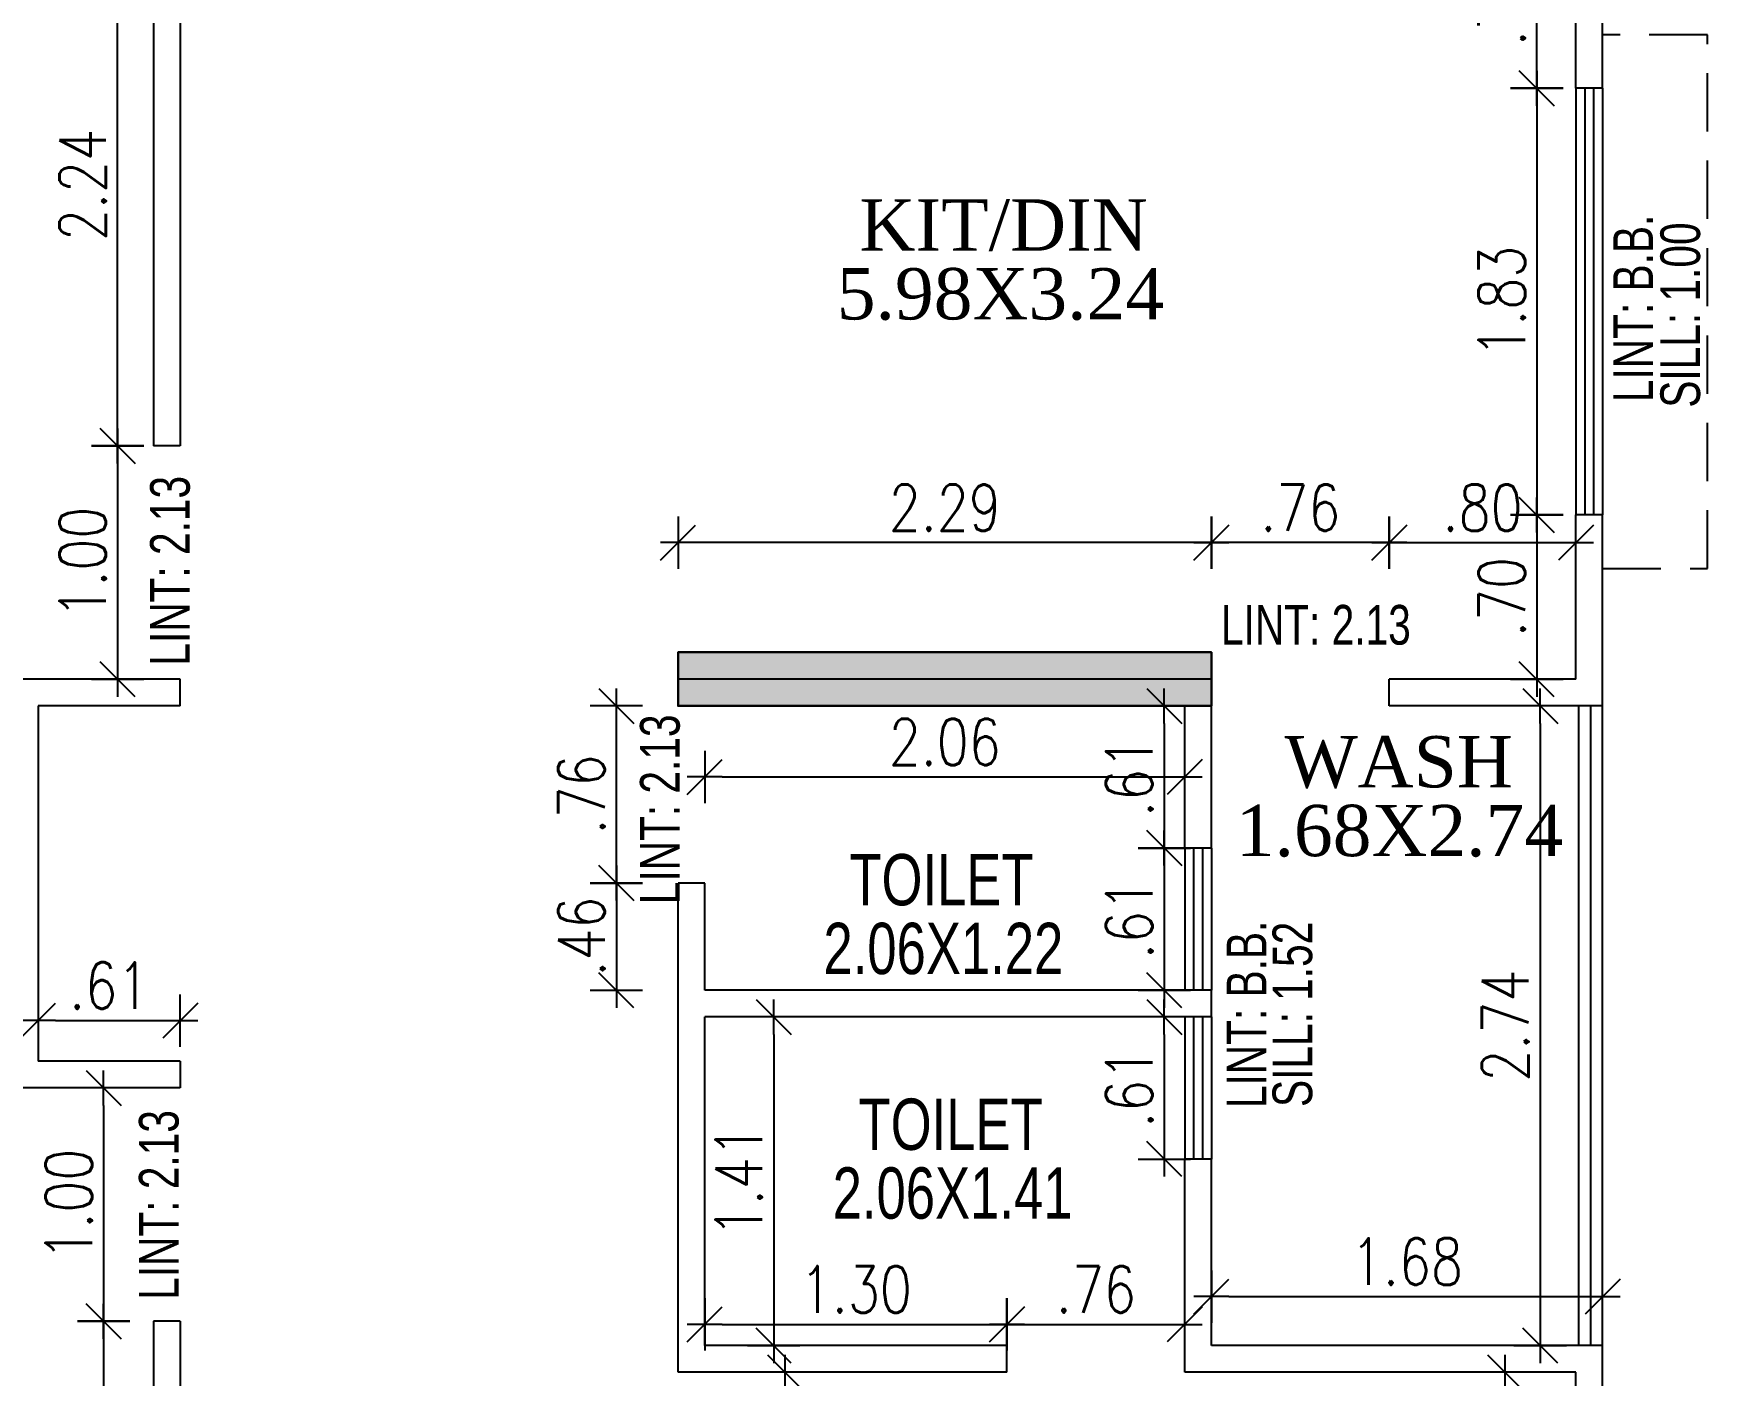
# Model space of a CAD drawing. Header units: inches. Extents: x 14331 to 14549, y 2557 to 2714.
# Drawn here: x 14426.18 to 14433.36, y 2582.8 to 2588.55 of the extents above; entities that cross this region are included whole.
import ezdxf
from ezdxf.enums import TextEntityAlignment as Align

# ---------------------------------------------------------------- set-up
doc = ezdxf.new("R2010")
doc.units = ezdxf.units.IN
doc.header["$LTSCALE"] = 0.25
doc.header["$MEASUREMENT"] = 0
doc.header["$PDMODE"] = 35
doc.linetypes.add('DASHEDX2', pattern=[1.5, 1, -0.5])
for name, color, linetype in [('dimension', 7, 'Continuous'), ('proj-internal', 1, 'DASHEDX2'), ('steel', 251, 'Continuous'), ('text-large', 7, 'Continuous'), ('wall', 7, 'Continuous'), ('windows', 96, 'Continuous'), ('WORK TEX', 6, 'Continuous')]:
    doc.layers.add(name, color=color, linetype=linetype)
doc.layers.add('P-COL', color=7, linetype='Continuous', lineweight=30)
doc.layers.add('P-COLHAT', color=8, linetype='Continuous', lineweight=25)
doc.styles.add('ARIAL', font='TIMES_0.TTF')
doc.styles.add('ARL', font='swisscl_0.ttf')
doc.styles.add('romans', font='romans.shx', dxfattribs={"width": 0.8})
doc.dimstyles.new('minitick-100', dxfattribs={"dimscale": 0.1, "dimtxt": 2, "dimasz": 0.75, "dimexe": 0.03125, "dimexo": 0.25, "dimgap": 0.5, "dimtad": 1, "dimzin": 4, "dimdsep": 46, "dimtxsty": 'romans', "dimblk1": 'MINITICK', "dimblk2": 'MINITICK', "dimsah": 1, "dimcen": 1, "dimse1": 1, "dimse2": 1, "dimclrd": 252, "dimclre": 256, "dimclrt": 256, "dimadec": 3, "dimazin": 0, "dimtfac": 0.8, "dimtix": 1, "dimtmove": 2, "dimatfit": 3, "dimfxl": 0, "dimtolj": 1, "dimtzin": 3, "dimarcsym": 0})

# ---------------------------------------------------------------- blocks, each defined once
blk = doc.blocks.new('BLC-A')
at = {"layer": 'P-COLHAT', "lineweight": 30}
blk.add_hatch(color=256, dxfattribs=at).paths.add_polyline_path([(1.1643, -3.3537), (1.1643, -3.1237), (-1.1223, -3.1237), (-1.1223, -3.3537)])
at = {"layer": 'P-COL'}
blk.add_lwpolyline([(1.1643, -3.3537), (1.1643, -3.1237), (-1.1223, -3.1237), (-1.1223, -3.3537)], close=True, dxfattribs=at)
blk = doc.blocks.new('MINITICK')
at = {"color": 7}
for p, q in [((1, 1), (-1, -1)), ((0, -1.5), (0, 1.5)), ((-1, 0), (1, 0))]:
    blk.add_line(p, q, dxfattribs=at)
blk = doc.blocks.new('*D915')
at = {"layer": 'Defpoints', "color": 0, "ltscale": 10, "transparency": 16777216}
for p in [(14426.5416, 2589.0226), (14426.6958, 2589.0226), (14426.6958, 2586.7842)]:
    blk.add_point(p, dxfattribs=at)
at = {"layer": 'dimension', "color": 252, "lineweight": -2, "ltscale": 10, "transparency": 16777216}
blk.add_line((14426.5416, 2586.8592), (14426.5416, 2588.9476), dxfattribs=at)
at = {"layer": 'dimension', "color": 252, "lineweight": -2, "ltscale": 10, "transparency": 16777216, "xscale": 0.07500000000000001, "yscale": 0.07500000000000001, "zscale": 0.07500000000000001}
for p, rotation in [((14426.5416, 2589.0226), 90), ((14426.5416, 2586.7842), 270)]:
    blk.add_blockref('MINITICK', p, dxfattribs=dict(at, rotation=rotation))
at = {"layer": 'dimension', "ltscale": 10, "transparency": 16777216, "insert": (14426.3916, 2587.9034), "char_height": 0.2, "attachment_point": 5, "rotation": 90, "style": 'romans'}
blk.add_mtext('\\A1;2.24', dxfattribs=at)
blk = doc.blocks.new('*D916')
at = {"layer": 'Defpoints', "color": 0, "ltscale": 10, "transparency": 16777216}
for p in [(14426.6958, 2586.7842), (14426.5416, 2585.7833), (14426.6958, 2585.7833)]:
    blk.add_point(p, dxfattribs=at)
at = {"layer": 'dimension', "color": 252, "lineweight": -2, "ltscale": 10, "transparency": 16777216}
blk.add_line((14426.5416, 2586.7092), (14426.5416, 2585.8583), dxfattribs=at)
at = {"layer": 'dimension', "color": 252, "lineweight": -2, "ltscale": 10, "transparency": 16777216, "xscale": 0.07500000000000001, "yscale": 0.07500000000000001, "zscale": 0.07500000000000001}
for p, rotation in [((14426.5416, 2586.7842), 90), ((14426.5416, 2585.7833), 270)]:
    blk.add_blockref('MINITICK', p, dxfattribs=dict(at, rotation=rotation))
at = {"layer": 'dimension', "ltscale": 10, "transparency": 16777216, "insert": (14426.3916, 2586.2837), "char_height": 0.2, "attachment_point": 5, "rotation": 90, "style": 'romans'}
blk.add_mtext('\\A1;1.00', dxfattribs=at)
blk = doc.blocks.new('*D919')
at = {"layer": 'Defpoints', "color": 0, "ltscale": 10, "transparency": 16777216}
for p in [(14432.6257, 2589.0226), (14432.7934, 2589.0226), (14432.7934, 2588.318)]:
    blk.add_point(p, dxfattribs=at)
at = {"layer": 'dimension', "color": 252, "lineweight": -2, "ltscale": 10, "transparency": 16777216}
blk.add_line((14432.6257, 2588.393), (14432.6257, 2588.9476), dxfattribs=at)
at = {"layer": 'dimension', "color": 252, "lineweight": -2, "ltscale": 10, "transparency": 16777216, "xscale": 0.07500000000000001, "yscale": 0.07500000000000001, "zscale": 0.07500000000000001}
for p, rotation in [((14432.6257, 2589.0226), 90), ((14432.6257, 2588.318), 270)]:
    blk.add_blockref('MINITICK', p, dxfattribs=dict(at, rotation=rotation))
at = {"layer": 'dimension', "ltscale": 10, "transparency": 16777216, "insert": (14432.4757, 2588.6703), "char_height": 0.2, "attachment_point": 5, "rotation": 90, "style": 'romans'}
blk.add_mtext('\\A1;.70', dxfattribs=at)
blk = doc.blocks.new('*D920')
at = {"layer": 'Defpoints', "color": 0, "ltscale": 10, "transparency": 16777216}
for p in [(14432.7934, 2588.318), (14432.6257, 2586.488), (14432.7934, 2586.488)]:
    blk.add_point(p, dxfattribs=at)
at = {"layer": 'dimension', "color": 252, "lineweight": -2, "ltscale": 10, "transparency": 16777216}
blk.add_line((14432.6257, 2588.243), (14432.6257, 2586.563), dxfattribs=at)
at = {"layer": 'dimension', "color": 252, "lineweight": -2, "ltscale": 10, "transparency": 16777216, "xscale": 0.07500000000000001, "yscale": 0.07500000000000001, "zscale": 0.07500000000000001}
for p, rotation in [((14432.6257, 2588.318), 90), ((14432.6257, 2586.488), 270)]:
    blk.add_blockref('MINITICK', p, dxfattribs=dict(at, rotation=rotation))
at = {"layer": 'dimension', "ltscale": 10, "transparency": 16777216, "insert": (14432.4757, 2587.403), "char_height": 0.2, "attachment_point": 5, "rotation": 90, "style": 'romans'}
blk.add_mtext('\\A1;1.83', dxfattribs=at)
blk = doc.blocks.new('*D921')
at = {"layer": 'Defpoints', "color": 0, "ltscale": 10, "transparency": 16777216}
for p in [(14432.7934, 2586.488), (14432.6257, 2585.7833), (14432.7934, 2585.7833)]:
    blk.add_point(p, dxfattribs=at)
at = {"layer": 'dimension', "color": 252, "lineweight": -2, "ltscale": 10, "transparency": 16777216}
blk.add_line((14432.6257, 2586.413), (14432.6257, 2585.8583), dxfattribs=at)
at = {"layer": 'dimension', "color": 252, "lineweight": -2, "ltscale": 10, "transparency": 16777216, "xscale": 0.07500000000000001, "yscale": 0.07500000000000001, "zscale": 0.07500000000000001}
for p, rotation in [((14432.6257, 2586.488), 90), ((14432.6257, 2585.7833), 270)]:
    blk.add_blockref('MINITICK', p, dxfattribs=dict(at, rotation=rotation))
at = {"layer": 'dimension', "ltscale": 10, "transparency": 16777216, "insert": (14432.4757, 2586.1356), "char_height": 0.2, "attachment_point": 5, "rotation": 90, "style": 'romans'}
blk.add_mtext('\\A1;.70', dxfattribs=at)
blk = doc.blocks.new('*D922')
at = {"layer": 'Defpoints', "color": 0, "ltscale": 10, "transparency": 16777216}
for p in [(14432.7934, 2586.3693), (14431.9931, 2585.7833), (14432.7934, 2585.7833)]:
    blk.add_point(p, dxfattribs=at)
at = {"layer": 'dimension', "color": 252, "lineweight": -2, "ltscale": 10, "transparency": 16777216}
blk.add_line((14432.0681, 2586.3693), (14432.7184, 2586.3693), dxfattribs=at)
at = {"layer": 'dimension', "color": 252, "lineweight": -2, "ltscale": 10, "transparency": 16777216, "xscale": 0.07500000000000001, "yscale": 0.07500000000000001, "zscale": 0.07500000000000001, "rotation": 180}
blk.add_blockref('MINITICK', (14431.9931, 2586.3693), dxfattribs=at)
at = {"layer": 'dimension', "color": 252, "lineweight": -2, "ltscale": 10, "transparency": 16777216, "xscale": 0.07500000000000001, "yscale": 0.07500000000000001, "zscale": 0.07500000000000001}
blk.add_blockref('MINITICK', (14432.7934, 2586.3693), dxfattribs=at)
at = {"layer": 'dimension', "ltscale": 10, "transparency": 16777216, "insert": (14432.3932, 2586.5193), "char_height": 0.2, "attachment_point": 5, "style": 'romans'}
blk.add_mtext('\\A1;.80', dxfattribs=at)
blk = doc.blocks.new('*D923')
at = {"layer": 'Defpoints', "color": 0, "ltscale": 10, "transparency": 16777216}
for p in [(14431.2309, 2586.3693), (14431.2309, 2585.7833), (14431.9931, 2585.7261)]:
    blk.add_point(p, dxfattribs=at)
at = {"layer": 'dimension', "color": 252, "lineweight": -2, "ltscale": 10, "transparency": 16777216}
blk.add_line((14431.9181, 2586.3693), (14431.3059, 2586.3693), dxfattribs=at)
at = {"layer": 'dimension', "color": 252, "lineweight": -2, "ltscale": 10, "transparency": 16777216, "xscale": 0.07500000000000001, "yscale": 0.07500000000000001, "zscale": 0.07500000000000001, "rotation": 180}
blk.add_blockref('MINITICK', (14431.2309, 2586.3693), dxfattribs=at)
at = {"layer": 'dimension', "color": 252, "lineweight": -2, "ltscale": 10, "transparency": 16777216, "xscale": 0.07500000000000001, "yscale": 0.07500000000000001, "zscale": 0.07500000000000001}
blk.add_blockref('MINITICK', (14431.9931, 2586.3693), dxfattribs=at)
at = {"layer": 'dimension', "ltscale": 10, "transparency": 16777216, "insert": (14431.612, 2586.5193), "char_height": 0.2, "attachment_point": 5, "style": 'romans'}
blk.add_mtext('\\A1;.76', dxfattribs=at)
blk = doc.blocks.new('*D924')
at = {"layer": 'Defpoints', "color": 0, "ltscale": 10, "transparency": 16777216}
for p in [(14428.9443, 2586.3693), (14428.9443, 2585.899), (14431.2309, 2585.899)]:
    blk.add_point(p, dxfattribs=at)
at = {"layer": 'dimension', "color": 252, "lineweight": -2, "ltscale": 10, "transparency": 16777216}
blk.add_line((14431.1559, 2586.3693), (14429.0193, 2586.3693), dxfattribs=at)
at = {"layer": 'dimension', "color": 252, "lineweight": -2, "ltscale": 10, "transparency": 16777216, "xscale": 0.07500000000000001, "yscale": 0.07500000000000001, "zscale": 0.07500000000000001, "rotation": 180}
blk.add_blockref('MINITICK', (14428.9443, 2586.3693), dxfattribs=at)
at = {"layer": 'dimension', "color": 252, "lineweight": -2, "ltscale": 10, "transparency": 16777216, "xscale": 0.07500000000000001, "yscale": 0.07500000000000001, "zscale": 0.07500000000000001}
blk.add_blockref('MINITICK', (14431.2309, 2586.3693), dxfattribs=at)
at = {"layer": 'dimension', "ltscale": 10, "transparency": 16777216, "insert": (14430.0876, 2586.5193), "char_height": 0.2, "attachment_point": 5, "style": 'romans'}
blk.add_mtext('\\A1;2.29', dxfattribs=at)
blk = doc.blocks.new('*D925')
at = {"layer": 'Defpoints', "color": 0, "ltscale": 10, "transparency": 16777216}
for p in [(14432.3932, 2585.669), (14432.3932, 2582.9251), (14432.6403, 2582.9251)]:
    blk.add_point(p, dxfattribs=at)
at = {"layer": 'dimension', "color": 252, "lineweight": -2, "ltscale": 10, "transparency": 16777216}
blk.add_line((14432.6403, 2585.594), (14432.6403, 2583.0001), dxfattribs=at)
at = {"layer": 'dimension', "color": 252, "lineweight": -2, "ltscale": 10, "transparency": 16777216, "xscale": 0.07500000000000001, "yscale": 0.07500000000000001, "zscale": 0.07500000000000001}
for p, rotation in [((14432.6403, 2585.669), 90), ((14432.6403, 2582.9251), 270)]:
    blk.add_blockref('MINITICK', p, dxfattribs=dict(at, rotation=rotation))
at = {"layer": 'dimension', "ltscale": 10, "transparency": 16777216, "insert": (14432.4903, 2584.297), "char_height": 0.2, "attachment_point": 5, "rotation": 90, "style": 'romans'}
blk.add_mtext('\\A1;2.74', dxfattribs=at)
blk = doc.blocks.new('*D926')
at = {"layer": 'Defpoints', "color": 0, "ltscale": 10, "transparency": 16777216}
for p in [(14432.9077, 2583.1352), (14431.2309, 2582.9251), (14432.9077, 2582.9251)]:
    blk.add_point(p, dxfattribs=at)
at = {"layer": 'dimension', "color": 252, "lineweight": -2, "ltscale": 10, "transparency": 16777216}
blk.add_line((14431.3059, 2583.1352), (14432.8327, 2583.1352), dxfattribs=at)
at = {"layer": 'dimension', "color": 252, "lineweight": -2, "ltscale": 10, "transparency": 16777216, "xscale": 0.07500000000000001, "yscale": 0.07500000000000001, "zscale": 0.07500000000000001, "rotation": 180}
blk.add_blockref('MINITICK', (14431.2309, 2583.1352), dxfattribs=at)
at = {"layer": 'dimension', "color": 252, "lineweight": -2, "ltscale": 10, "transparency": 16777216, "xscale": 0.07500000000000001, "yscale": 0.07500000000000001, "zscale": 0.07500000000000001}
blk.add_blockref('MINITICK', (14432.9077, 2583.1352), dxfattribs=at)
at = {"layer": 'dimension', "ltscale": 10, "transparency": 16777216, "insert": (14432.0693, 2583.2852), "char_height": 0.2, "attachment_point": 5, "style": 'romans'}
blk.add_mtext('\\A1;1.68', dxfattribs=at)
blk = doc.blocks.new('*D927')
at = {"layer": 'Defpoints', "color": 0, "ltscale": 10, "transparency": 16777216}
for p in [(14431.1166, 2585.669), (14431.0287, 2585.0592), (14431.1166, 2585.0592)]:
    blk.add_point(p, dxfattribs=at)
at = {"layer": 'dimension', "color": 252, "lineweight": -2, "ltscale": 10, "transparency": 16777216}
blk.add_line((14431.0287, 2585.594), (14431.0287, 2585.1342), dxfattribs=at)
at = {"layer": 'dimension', "color": 252, "lineweight": -2, "ltscale": 10, "transparency": 16777216, "xscale": 0.07500000000000001, "yscale": 0.07500000000000001, "zscale": 0.07500000000000001}
for p, rotation in [((14431.0287, 2585.669), 90), ((14431.0287, 2585.0592), 270)]:
    blk.add_blockref('MINITICK', p, dxfattribs=dict(at, rotation=rotation))
at = {"layer": 'dimension', "ltscale": 10, "transparency": 16777216, "insert": (14430.8787, 2585.3641), "char_height": 0.2, "attachment_point": 5, "rotation": 90, "style": 'romans'}
blk.add_mtext('\\A1;.61', dxfattribs=at)
blk = doc.blocks.new('*D928')
at = {"layer": 'Defpoints', "color": 0, "ltscale": 10, "transparency": 16777216}
for p in [(14431.1547, 2585.0592), (14431.0287, 2584.4495), (14431.1547, 2584.4495)]:
    blk.add_point(p, dxfattribs=at)
at = {"layer": 'dimension', "color": 252, "lineweight": -2, "ltscale": 10, "transparency": 16777216}
blk.add_line((14431.0287, 2584.9842), (14431.0287, 2584.5245), dxfattribs=at)
at = {"layer": 'dimension', "color": 252, "lineweight": -2, "ltscale": 10, "transparency": 16777216, "xscale": 0.07500000000000001, "yscale": 0.07500000000000001, "zscale": 0.07500000000000001}
for p, rotation in [((14431.0287, 2585.0592), 90), ((14431.0287, 2584.4495), 270)]:
    blk.add_blockref('MINITICK', p, dxfattribs=dict(at, rotation=rotation))
at = {"layer": 'dimension', "ltscale": 10, "transparency": 16777216, "insert": (14430.8787, 2584.7544), "char_height": 0.2, "attachment_point": 5, "rotation": 90, "style": 'romans'}
blk.add_mtext('\\A1;.61', dxfattribs=at)
blk = doc.blocks.new('*D929')
at = {"layer": 'Defpoints', "color": 0, "ltscale": 10, "transparency": 16777216}
for p in [(14431.1166, 2585.3641), (14429.0586, 2584.6736), (14431.1166, 2584.6736)]:
    blk.add_point(p, dxfattribs=at)
at = {"layer": 'dimension', "color": 252, "lineweight": -2, "ltscale": 10, "transparency": 16777216}
blk.add_line((14429.1336, 2585.3641), (14431.0416, 2585.3641), dxfattribs=at)
at = {"layer": 'dimension', "color": 252, "lineweight": -2, "ltscale": 10, "transparency": 16777216, "xscale": 0.07500000000000001, "yscale": 0.07500000000000001, "zscale": 0.07500000000000001, "rotation": 180}
blk.add_blockref('MINITICK', (14429.0586, 2585.3641), dxfattribs=at)
at = {"layer": 'dimension', "color": 252, "lineweight": -2, "ltscale": 10, "transparency": 16777216, "xscale": 0.07500000000000001, "yscale": 0.07500000000000001, "zscale": 0.07500000000000001}
blk.add_blockref('MINITICK', (14431.1166, 2585.3641), dxfattribs=at)
at = {"layer": 'dimension', "ltscale": 10, "transparency": 16777216, "insert": (14430.0876, 2585.5141), "char_height": 0.2, "attachment_point": 5, "style": 'romans'}
blk.add_mtext('\\A1;2.06', dxfattribs=at)
blk = doc.blocks.new('*D930')
at = {"layer": 'Defpoints', "color": 0, "ltscale": 10, "transparency": 16777216}
for p in [(14429.0586, 2584.3351), (14429.0586, 2582.9251), (14429.3544, 2582.9251)]:
    blk.add_point(p, dxfattribs=at)
at = {"layer": 'dimension', "color": 252, "lineweight": -2, "ltscale": 10, "transparency": 16777216}
blk.add_line((14429.3544, 2584.2601), (14429.3544, 2583.0001), dxfattribs=at)
at = {"layer": 'dimension', "color": 252, "lineweight": -2, "ltscale": 10, "transparency": 16777216, "xscale": 0.07500000000000001, "yscale": 0.07500000000000001, "zscale": 0.07500000000000001}
for p, rotation in [((14429.3544, 2584.3351), 90), ((14429.3544, 2582.9251), 270)]:
    blk.add_blockref('MINITICK', p, dxfattribs=dict(at, rotation=rotation))
at = {"layer": 'dimension', "ltscale": 10, "transparency": 16777216, "insert": (14429.2044, 2583.6301), "char_height": 0.2, "attachment_point": 5, "rotation": 90, "style": 'romans'}
blk.add_mtext('\\A1;1.41', dxfattribs=at)
blk = doc.blocks.new('*D931')
at = {"layer": 'Defpoints', "color": 0, "ltscale": 10, "transparency": 16777216}
for p in [(14431.1166, 2584.3351), (14431.0287, 2583.7254), (14431.1166, 2583.7254)]:
    blk.add_point(p, dxfattribs=at)
at = {"layer": 'dimension', "color": 252, "lineweight": -2, "ltscale": 10, "transparency": 16777216}
blk.add_line((14431.0287, 2584.2601), (14431.0287, 2583.8004), dxfattribs=at)
at = {"layer": 'dimension', "color": 252, "lineweight": -2, "ltscale": 10, "transparency": 16777216, "xscale": 0.07500000000000001, "yscale": 0.07500000000000001, "zscale": 0.07500000000000001}
for p, rotation in [((14431.0287, 2584.3351), 90), ((14431.0287, 2583.7254), 270)]:
    blk.add_blockref('MINITICK', p, dxfattribs=dict(at, rotation=rotation))
at = {"layer": 'dimension', "ltscale": 10, "transparency": 16777216, "insert": (14430.8787, 2584.0303), "char_height": 0.2, "attachment_point": 5, "rotation": 90, "style": 'romans'}
blk.add_mtext('\\A1;.61', dxfattribs=at)
blk = doc.blocks.new('*D932')
at = {"layer": 'Defpoints', "color": 0, "ltscale": 10, "transparency": 16777216}
for p in [(14430.3544, 2583.0161), (14429.0586, 2582.9251), (14430.3544, 2582.9251)]:
    blk.add_point(p, dxfattribs=at)
at = {"layer": 'dimension', "color": 252, "lineweight": -2, "ltscale": 10, "transparency": 16777216}
blk.add_line((14429.1336, 2583.0161), (14430.2794, 2583.0161), dxfattribs=at)
at = {"layer": 'dimension', "color": 252, "lineweight": -2, "ltscale": 10, "transparency": 16777216, "xscale": 0.07500000000000001, "yscale": 0.07500000000000001, "zscale": 0.07500000000000001, "rotation": 180}
blk.add_blockref('MINITICK', (14429.0586, 2583.0161), dxfattribs=at)
at = {"layer": 'dimension', "color": 252, "lineweight": -2, "ltscale": 10, "transparency": 16777216, "xscale": 0.07500000000000001, "yscale": 0.07500000000000001, "zscale": 0.07500000000000001}
blk.add_blockref('MINITICK', (14430.3544, 2583.0161), dxfattribs=at)
at = {"layer": 'dimension', "ltscale": 10, "transparency": 16777216, "insert": (14429.7065, 2583.1661), "char_height": 0.2, "attachment_point": 5, "style": 'romans'}
blk.add_mtext('\\A1;1.30', dxfattribs=at)
blk = doc.blocks.new('*D933')
at = {"layer": 'Defpoints', "color": 0, "ltscale": 10, "transparency": 16777216}
for p in [(14431.1166, 2583.0161), (14430.3544, 2582.8108), (14431.1166, 2582.8108)]:
    blk.add_point(p, dxfattribs=at)
at = {"layer": 'dimension', "color": 252, "lineweight": -2, "ltscale": 10, "transparency": 16777216}
blk.add_line((14430.4294, 2583.0161), (14431.0416, 2583.0161), dxfattribs=at)
at = {"layer": 'dimension', "color": 252, "lineweight": -2, "ltscale": 10, "transparency": 16777216, "xscale": 0.07500000000000001, "yscale": 0.07500000000000001, "zscale": 0.07500000000000001, "rotation": 180}
blk.add_blockref('MINITICK', (14430.3544, 2583.0161), dxfattribs=at)
at = {"layer": 'dimension', "color": 252, "lineweight": -2, "ltscale": 10, "transparency": 16777216, "xscale": 0.07500000000000001, "yscale": 0.07500000000000001, "zscale": 0.07500000000000001}
blk.add_blockref('MINITICK', (14431.1166, 2583.0161), dxfattribs=at)
at = {"layer": 'dimension', "ltscale": 10, "transparency": 16777216, "insert": (14430.7355, 2583.1661), "char_height": 0.2, "attachment_point": 5, "style": 'romans'}
blk.add_mtext('\\A1;.76', dxfattribs=at)
blk = doc.blocks.new('*D934')
at = {"layer": 'Defpoints', "color": 0, "ltscale": 10, "transparency": 16777216}
for p in [(14432.4518, 2582.8108), (14432.4518, 2579.6095), (14432.4901, 2579.6095)]:
    blk.add_point(p, dxfattribs=at)
at = {"layer": 'dimension', "color": 252, "lineweight": -2, "ltscale": 10, "transparency": 16777216}
blk.add_line((14432.4901, 2582.7358), (14432.4901, 2579.6845), dxfattribs=at)
at = {"layer": 'dimension', "color": 252, "lineweight": -2, "ltscale": 10, "transparency": 16777216, "xscale": 0.07500000000000001, "yscale": 0.07500000000000001, "zscale": 0.07500000000000001}
for p, rotation in [((14432.4901, 2582.8108), 90), ((14432.4901, 2579.6095), 270)]:
    blk.add_blockref('MINITICK', p, dxfattribs=dict(at, rotation=rotation))
at = {"layer": 'dimension', "ltscale": 10, "transparency": 16777216, "insert": (14432.3401, 2581.2101), "char_height": 0.2, "attachment_point": 5, "rotation": 90, "style": 'romans'}
blk.add_mtext('\\A1;3.20', dxfattribs=at)
blk = doc.blocks.new('*D939')
at = {"layer": 'Defpoints', "color": 0, "ltscale": 10, "transparency": 16777216}
for p in [(14429.0586, 2582.8108), (14429.4031, 2582.8108), (14429.0586, 2581.8099)]:
    blk.add_point(p, dxfattribs=at)
at = {"layer": 'dimension', "color": 252, "lineweight": -2, "ltscale": 10, "transparency": 16777216}
blk.add_line((14429.4031, 2581.8849), (14429.4031, 2582.7358), dxfattribs=at)
at = {"layer": 'dimension', "color": 252, "lineweight": -2, "ltscale": 10, "transparency": 16777216, "xscale": 0.07500000000000001, "yscale": 0.07500000000000001, "zscale": 0.07500000000000001}
for p, rotation in [((14429.4031, 2582.8108), 90), ((14429.4031, 2581.8099), 270)]:
    blk.add_blockref('MINITICK', p, dxfattribs=dict(at, rotation=rotation))
at = {"layer": 'dimension', "ltscale": 10, "transparency": 16777216, "insert": (14429.2531, 2582.3103), "char_height": 0.2, "attachment_point": 5, "rotation": 90, "style": 'romans'}
blk.add_mtext('\\A1;1.00', dxfattribs=at)
blk = doc.blocks.new('*D944')
at = {"layer": 'Defpoints', "color": 0, "ltscale": 10, "transparency": 16777216}
for p in [(14426.6958, 2583.0294), (14426.4816, 2579.6095), (14426.6958, 2579.6095)]:
    blk.add_point(p, dxfattribs=at)
at = {"layer": 'dimension', "color": 252, "lineweight": -2, "ltscale": 10, "transparency": 16777216}
blk.add_line((14426.4816, 2582.9544), (14426.4816, 2579.6845), dxfattribs=at)
at = {"layer": 'dimension', "color": 252, "lineweight": -2, "ltscale": 10, "transparency": 16777216, "xscale": 0.07500000000000001, "yscale": 0.07500000000000001, "zscale": 0.07500000000000001}
for p, rotation in [((14426.4816, 2583.0294), 90), ((14426.4816, 2579.6095), 270)]:
    blk.add_blockref('MINITICK', p, dxfattribs=dict(at, rotation=rotation))
at = {"layer": 'dimension', "ltscale": 10, "transparency": 16777216, "insert": (14426.3316, 2581.3195), "char_height": 0.2, "attachment_point": 5, "rotation": 90, "style": 'romans'}
blk.add_mtext('\\A1;3.42', dxfattribs=at)
blk = doc.blocks.new('*D945')
at = {"layer": 'Defpoints', "color": 0, "ltscale": 10, "transparency": 16777216}
for p in [(14426.8102, 2584.0303), (14426.4816, 2583.0294), (14426.8102, 2583.0294)]:
    blk.add_point(p, dxfattribs=at)
at = {"layer": 'dimension', "color": 252, "lineweight": -2, "ltscale": 10, "transparency": 16777216}
blk.add_line((14426.4816, 2583.9553), (14426.4816, 2583.1044), dxfattribs=at)
at = {"layer": 'dimension', "color": 252, "lineweight": -2, "ltscale": 10, "transparency": 16777216, "xscale": 0.07500000000000001, "yscale": 0.07500000000000001, "zscale": 0.07500000000000001}
for p, rotation in [((14426.4816, 2584.0303), 90), ((14426.4816, 2583.0294), 270)]:
    blk.add_blockref('MINITICK', p, dxfattribs=dict(at, rotation=rotation))
at = {"layer": 'dimension', "ltscale": 10, "transparency": 16777216, "insert": (14426.3316, 2583.5298), "char_height": 0.2, "attachment_point": 5, "rotation": 90, "style": 'romans'}
blk.add_mtext('\\A1;1.00', dxfattribs=at)
blk = doc.blocks.new('*D954')
at = {"layer": 'Defpoints', "color": 0, "ltscale": 10, "transparency": 16777216}
for p in [(14426.8102, 2584.319), (14426.2004, 2584.1446), (14426.8102, 2584.1446)]:
    blk.add_point(p, dxfattribs=at)
at = {"layer": 'dimension', "color": 252, "lineweight": -2, "ltscale": 10, "transparency": 16777216}
blk.add_line((14426.2754, 2584.319), (14426.7352, 2584.319), dxfattribs=at)
at = {"layer": 'dimension', "color": 252, "lineweight": -2, "ltscale": 10, "transparency": 16777216, "xscale": 0.07500000000000001, "yscale": 0.07500000000000001, "zscale": 0.07500000000000001, "rotation": 180}
blk.add_blockref('MINITICK', (14426.2004, 2584.319), dxfattribs=at)
at = {"layer": 'dimension', "color": 252, "lineweight": -2, "ltscale": 10, "transparency": 16777216, "xscale": 0.07500000000000001, "yscale": 0.07500000000000001, "zscale": 0.07500000000000001}
blk.add_blockref('MINITICK', (14426.8102, 2584.319), dxfattribs=at)
at = {"layer": 'dimension', "ltscale": 10, "transparency": 16777216, "insert": (14426.5053, 2584.469), "char_height": 0.2, "attachment_point": 5, "style": 'romans'}
blk.add_mtext('\\A1;.61', dxfattribs=at)
blk = doc.blocks.new('*D2032')
at = {"layer": 'Defpoints', "color": 0, "ltscale": 10, "transparency": 16777216}
for p in [(14428.6798, 2585.669), (14429.0015, 2585.669), (14429.0015, 2584.909)]:
    blk.add_point(p, dxfattribs=at)
at = {"layer": 'dimension', "color": 252, "lineweight": -2, "ltscale": 10, "transparency": 16777216}
blk.add_line((14428.6798, 2584.984), (14428.6798, 2585.594), dxfattribs=at)
at = {"layer": 'dimension', "color": 252, "lineweight": -2, "ltscale": 10, "transparency": 16777216, "xscale": 0.07500000000000001, "yscale": 0.07500000000000001, "zscale": 0.07500000000000001}
for p, rotation in [((14428.6798, 2585.669), 90), ((14428.6798, 2584.909), 270)]:
    blk.add_blockref('MINITICK', p, dxfattribs=dict(at, rotation=rotation))
at = {"layer": 'dimension', "ltscale": 10, "transparency": 16777216, "insert": (14428.5298, 2585.289), "char_height": 0.2, "attachment_point": 5, "rotation": 90, "style": 'romans'}
blk.add_mtext('\\A1;.76', dxfattribs=at)
blk = doc.blocks.new('*D2033')
at = {"layer": 'Defpoints', "color": 0, "ltscale": 10, "transparency": 16777216}
for p in [(14429.0586, 2584.909), (14428.6798, 2584.4495), (14429.0586, 2584.4495)]:
    blk.add_point(p, dxfattribs=at)
at = {"layer": 'dimension', "color": 252, "lineweight": -2, "ltscale": 10, "transparency": 16777216}
blk.add_line((14428.6798, 2584.834), (14428.6798, 2584.5245), dxfattribs=at)
at = {"layer": 'dimension', "color": 252, "lineweight": -2, "ltscale": 10, "transparency": 16777216, "xscale": 0.07500000000000001, "yscale": 0.07500000000000001, "zscale": 0.07500000000000001}
for p, rotation in [((14428.6798, 2584.909), 90), ((14428.6798, 2584.4495), 270)]:
    blk.add_blockref('MINITICK', p, dxfattribs=dict(at, rotation=rotation))
at = {"layer": 'dimension', "ltscale": 10, "transparency": 16777216, "insert": (14428.5298, 2584.6792), "char_height": 0.2, "attachment_point": 5, "rotation": 90, "style": 'romans'}
blk.add_mtext('\\A1;.46', dxfattribs=at)

msp = doc.modelspace()

# ---------------------------------------------------------------- linework, layer by layer
at = {"layer": 'proj-internal'}
msp.add_lwpolyline([(14432.9077, 2586.258), (14433.3577, 2586.258), (14433.3577, 2588.548), (14432.9077, 2588.548)], dxfattribs=at)
at = {"layer": 'steel'}
for p, q in [((14432.8061, 2582.9251), (14432.8061, 2585.669)), ((14432.8569, 2582.9251), (14432.8569, 2585.669))]:
    msp.add_line(p, q, dxfattribs=at)
at = {"layer": 'steel', "color": 34}
msp.add_line((14432.9077, 2582.9251), (14432.9077, 2585.669), dxfattribs=at)
at = {"layer": 'wall'}
for p, q in [((14432.9077, 2588.318), (14432.9077, 2592.605)), ((14426.6958, 2589.0226), (14426.6958, 2586.7842)), ((14426.8102, 2589.0226), (14426.8102, 2586.7842)), ((14432.7934, 2588.318), (14432.7934, 2589.0226)), ((14432.9077, 2588.318), (14432.7934, 2588.318)), ((14426.8102, 2586.7842), (14426.6958, 2586.7842)), ((14432.7934, 2585.7833), (14432.7934, 2586.488)), ((14432.9077, 2586.488), (14432.7934, 2586.488)), ((14432.9077, 2585.669), (14432.9077, 2586.488)), ((14426.8102, 2585.7833), (14423.0373, 2585.7833)), ((14426.8102, 2585.669), (14426.8102, 2585.7833)), ((14431.2309, 2585.7833), (14428.9443, 2585.7833)), ((14428.9443, 2585.669), (14428.9443, 2585.7833)), ((14431.2309, 2585.0592), (14431.2309, 2585.7833)), ((14431.9931, 2585.669), (14431.9931, 2585.7833)), ((14432.7934, 2585.7833), (14431.9931, 2585.7833)), ((14426.8102, 2585.669), (14426.2004, 2585.669)), ((14426.2004, 2585.669), (14426.2004, 2584.1446)), ((14431.1166, 2585.669), (14428.9443, 2585.669)), ((14431.1166, 2585.0592), (14431.1166, 2585.669)), ((14432.7934, 2585.669), (14431.9931, 2585.669)), ((14432.9077, 2585.669), (14432.7934, 2585.669)), ((14431.2309, 2585.0592), (14431.1166, 2585.0592)), ((14428.9443, 2584.4495), (14428.9443, 2584.909)), ((14429.0586, 2584.909), (14428.9443, 2584.909)), ((14429.0586, 2584.4495), (14429.0586, 2584.909)), ((14428.9443, 2582.8108), (14428.9443, 2584.4495)), ((14431.2309, 2584.4495), (14429.0586, 2584.4495)), ((14431.2309, 2584.3351), (14431.2309, 2584.4495)), ((14429.0586, 2582.9251), (14429.0586, 2584.3351)), ((14431.2309, 2584.3351), (14429.0586, 2584.3351)), ((14426.8102, 2584.1446), (14426.2004, 2584.1446)), ((14426.8102, 2584.1446), (14426.8102, 2584.0303)), ((14426.8102, 2584.0303), (14425.4763, 2584.0303)), ((14431.1166, 2582.8108), (14431.1166, 2583.7254)), ((14431.2309, 2583.7254), (14431.1166, 2583.7254)), ((14431.2309, 2582.9251), (14431.2309, 2583.7254)), ((14426.8102, 2583.0294), (14426.6958, 2583.0294)), ((14426.6958, 2583.0294), (14426.6958, 2579.6095)), ((14426.8102, 2583.0294), (14426.8102, 2579.4952)), ((14430.3544, 2582.9251), (14429.0586, 2582.9251)), ((14430.3544, 2582.8108), (14430.3544, 2582.9251)), ((14432.9077, 2582.9251), (14431.2309, 2582.9251)), ((14432.9077, 2579.4952), (14432.9077, 2582.9251)), ((14430.3544, 2582.8108), (14428.9443, 2582.8108)), ((14432.7934, 2582.8108), (14431.1166, 2582.8108)), ((14432.7934, 2579.6095), (14432.7934, 2582.8108))]:
    msp.add_line(p, q, dxfattribs=at)
at = {"layer": 'windows'}
for p, q in [((14432.7934, 2588.318), (14432.7934, 2586.488)), ((14432.8315, 2588.318), (14432.8315, 2586.488)), ((14432.8696, 2588.318), (14432.8696, 2586.488)), ((14432.9077, 2588.318), (14432.9077, 2586.488)), ((14431.1166, 2585.0592), (14431.1166, 2584.4495)), ((14431.1547, 2585.0592), (14431.1547, 2584.4495)), ((14431.1928, 2585.0592), (14431.1928, 2584.4495)), ((14431.2309, 2585.0592), (14431.2309, 2584.4495)), ((14431.1166, 2584.3351), (14431.1166, 2583.7254)), ((14431.1547, 2584.3351), (14431.1547, 2583.7254)), ((14431.1928, 2584.3351), (14431.1928, 2583.7254)), ((14431.2309, 2584.3351), (14431.2309, 2583.7254))]:
    msp.add_line(p, q, dxfattribs=at)

# ---------------------------------------------------------------- block references
at = {"layer": 'P-COLHAT'}
msp.add_blockref('BLC-A', (14430.0666, 2589.0226), dxfattribs=at)

# ---------------------------------------------------------------- texts
at = {"layer": 'text-large'}
for s, style, p in [('KIT/DIN', 'ARIAL', (14430.34, 2587.7318)), ('5.98X3.24', 'ARIAL', (14430.3264, 2587.4367)), ('WASH', 'ARIAL', (14432.0337, 2585.4296)), ('1.68X2.74', 'ARIAL', (14432.037, 2585.1345)), ('TOILET', 'ARL', (14430.0734, 2584.9235)), ('2.06X1.22', 'ARL', (14430.0817, 2584.6285)), ('TOILET', 'ARL', (14430.1128, 2583.8746)), ('2.06X1.41', 'ARL', (14430.1211, 2583.5795))]:
    msp.add_text(s, height=0.22, dxfattribs=dict(at, style=style)).set_placement(p, align=Align.MIDDLE_CENTER)
at = {"layer": 'WORK TEX', "style": 'ARL'}
for s, p in [('LINT: B.B.', (14433.0388, 2587.374)), ('SILL: 1.00', (14433.2407, 2587.3454)), ('LINT: 2.13', (14426.7657, 2586.2485)), ('LINT: 2.13', (14428.8661, 2585.2253)), ('LINT: B.B.', (14431.3814, 2584.3458)), ('SILL: 1.52', (14431.5779, 2584.3458)), ('LINT: 2.13', (14426.7179, 2583.5283))]:
    msp.add_text(s, height=0.17, rotation=90, dxfattribs=at).set_placement(p, align=Align.MIDDLE_CENTER)
msp.add_text('LINT: 2.13', height=0.17, dxfattribs=at).set_placement((14431.6787, 2586.0169), align=Align.MIDDLE_CENTER)

# ---------------------------------------------------------------- dimensions: what is measured, and where the dimension line sits
at = {"layer": 'dimension', "ltscale": 10}
for base, p1, p2, picture, middle in [((14426.5416, 2589.0226), (14426.6958, 2586.7842), (14426.6958, 2589.0226), '*D915', (14426.3916, 2587.9034)), ((14432.6257, 2589.0226), (14432.7934, 2588.318), (14432.7934, 2589.0226), '*D919', (14432.4757, 2588.6703)), ((14432.6257, 2586.488), (14432.7934, 2588.318), (14432.7934, 2586.488), '*D920', (14432.4757, 2587.403)), ((14426.5416, 2585.7833), (14426.6958, 2586.7842), (14426.6958, 2585.7833), '*D916', (14426.3916, 2586.2837)), ((14432.6257, 2585.7833), (14432.7934, 2586.488), (14432.7934, 2585.7833), '*D921', (14432.4757, 2586.1356)), ((14428.6798, 2585.669), (14429.0015, 2584.909), (14429.0015, 2585.669), '*D2032', (14428.5298, 2585.289)), ((14431.0287, 2585.0592), (14431.1166, 2585.669), (14431.1166, 2585.0592), '*D927', (14430.8787, 2585.3641)), ((14432.6403, 2582.9251), (14432.3932, 2585.669), (14432.3932, 2582.9251), '*D925', (14432.4903, 2584.297)), ((14431.0287, 2584.4495), (14431.1547, 2585.0592), (14431.1547, 2584.4495), '*D928', (14430.8787, 2584.7544)), ((14428.6798, 2584.4495), (14429.0586, 2584.909), (14429.0586, 2584.4495), '*D2033', (14428.5298, 2584.6792)), ((14429.3544, 2582.9251), (14429.0586, 2584.3351), (14429.0586, 2582.9251), '*D930', (14429.2044, 2583.6301)), ((14431.0287, 2583.7254), (14431.1166, 2584.3351), (14431.1166, 2583.7254), '*D931', (14430.8787, 2584.0303)), ((14426.4816, 2583.0294), (14426.8102, 2584.0303), (14426.8102, 2583.0294), '*D945', (14426.3316, 2583.5298)), ((14426.4816, 2579.6095), (14426.6958, 2583.0294), (14426.6958, 2579.6095), '*D944', (14426.3316, 2581.3195)), ((14429.4031, 2582.8108), (14429.0586, 2581.8099), (14429.0586, 2582.8108), '*D939', (14429.2531, 2582.3103)), ((14432.4901, 2579.6095), (14432.4518, 2582.8108), (14432.4518, 2579.6095), '*D934', (14432.3401, 2581.2101))]:
    dim = msp.add_linear_dim(base=base, p1=p1, p2=p2, angle=90, dimstyle='minitick-100', dxfattribs=at)
    dim.commit()
    dim.dimension.update_dxf_attribs({"geometry": picture, "text_midpoint": middle})
for base, p1, p2, picture, middle in [((14428.9443, 2586.3693), (14431.2309, 2585.899), (14428.9443, 2585.899), '*D924', (14430.0876, 2586.5193)), ((14431.2309, 2586.3693), (14431.9931, 2585.7261), (14431.2309, 2585.7833), '*D923', (14431.612, 2586.5193)), ((14432.7934, 2586.3693), (14431.9931, 2585.7833), (14432.7934, 2585.7833), '*D922', (14432.3932, 2586.5193)), ((14431.1166, 2585.3641), (14429.0586, 2584.6736), (14431.1166, 2584.6736), '*D929', (14430.0876, 2585.5141)), ((14426.8102, 2584.319), (14426.2004, 2584.1446), (14426.8102, 2584.1446), '*D954', (14426.5053, 2584.469)), ((14432.9077, 2583.1352), (14431.2309, 2582.9251), (14432.9077, 2582.9251), '*D926', (14432.0693, 2583.2852)), ((14430.3544, 2583.0161), (14429.0586, 2582.9251), (14430.3544, 2582.9251), '*D932', (14429.7065, 2583.1661)), ((14431.1166, 2583.0161), (14430.3544, 2582.8108), (14431.1166, 2582.8108), '*D933', (14430.7355, 2583.1661))]:
    dim = msp.add_linear_dim(base=base, p1=p1, p2=p2, dimstyle='minitick-100', dxfattribs=at)
    dim.commit()
    dim.dimension.update_dxf_attribs({"geometry": picture, "text_midpoint": middle})

doc.saveas('drawing.dxf')
